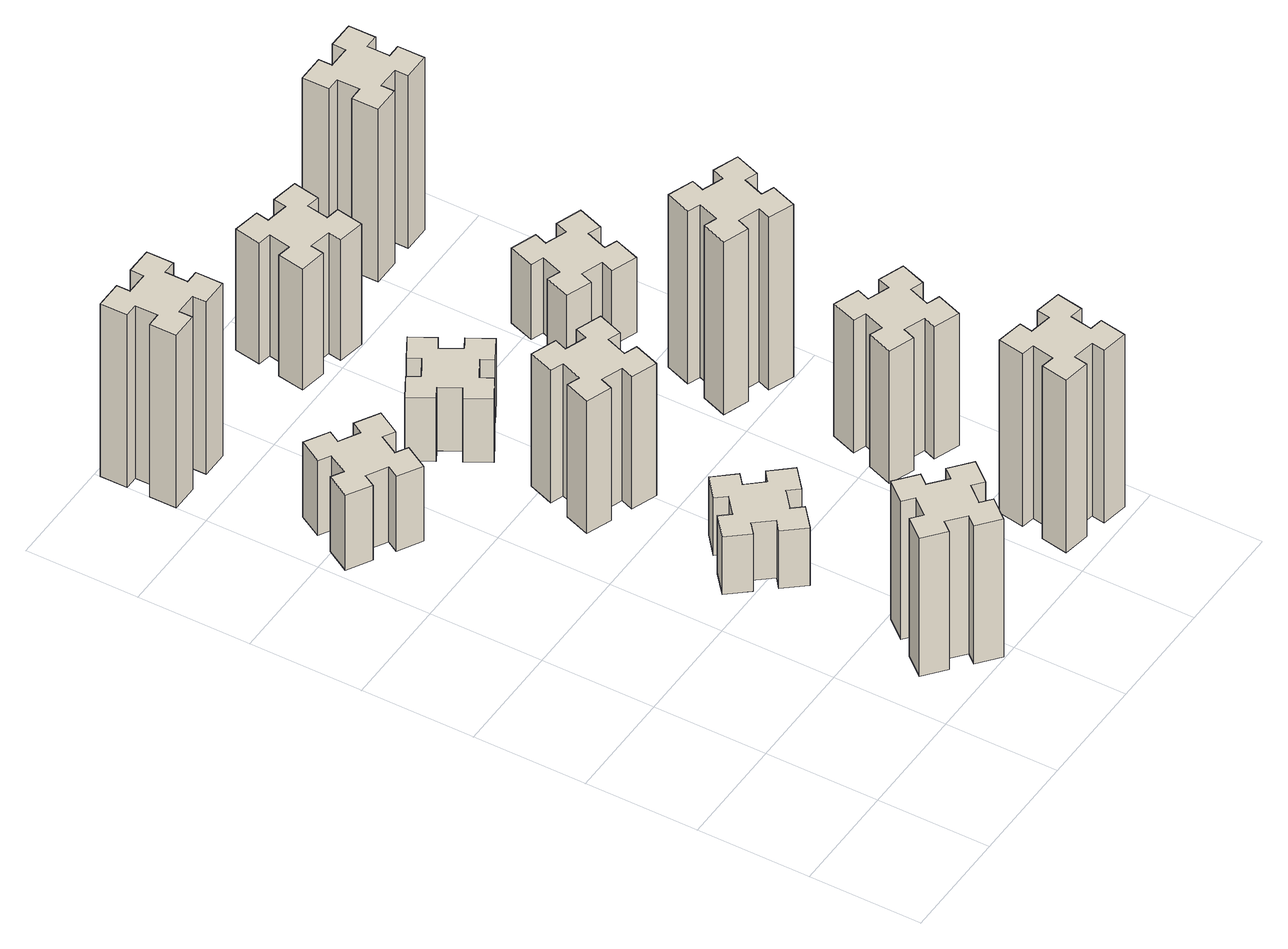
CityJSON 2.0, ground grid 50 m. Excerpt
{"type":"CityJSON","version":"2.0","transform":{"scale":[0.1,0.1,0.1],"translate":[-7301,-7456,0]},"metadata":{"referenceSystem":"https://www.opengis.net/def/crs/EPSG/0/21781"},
"CityObjects":{
"building1":{"type":"Building","attributes":{"class":"1000","function":"1000","usage":"1000","yearOfConstruction":2016,"roofType":"1000","measuredHeight":72,"storeysAboveGround":30,"storeysBelowGround":0},"geometry":[{"type":"Solid","lod":"1","boundaries":[[[[0,1,2,3,4,5,6,7,8,9,10,11,12,13,14,15,16,17,18,19]],[[17,16,20,21]],[[16,15,22,20]],[[15,14,23,22]],[[14,13,24,23]],[[13,12,25,24]],[[12,11,26,25]],[[11,10,27,26]],[[10,9,28,27]],[[9,8,29,28]],[[8,7,30,29]],[[7,6,31,30]],[[6,5,32,31]],[[5,4,33,32]],[[4,3,34,33]],[[3,2,35,34]],[[2,1,36,35]],[[1,0,37,36]],[[0,19,38,37]],[[19,18,39,38]],[[18,17,21,39]],[[24,25,26,27,28,29,30,31,32,33,34,35,36,37,38,39,21,20,22,23]]]]}]},
"building2":{"type":"Building","attributes":{"class":"1000","function":"1000","usage":"1000","yearOfConstruction":2016,"roofType":"1000","measuredHeight":39,"storeysAboveGround":30,"storeysBelowGround":0},"geometry":[{"type":"Solid","lod":"1","boundaries":[[[[40,41,42,43,44,45,46,47,48,49,50,51,52,53,54,55,56,57,58,59]],[[57,56,60,61]],[[56,55,62,60]],[[55,54,63,62]],[[54,53,64,63]],[[53,52,65,64]],[[52,51,66,65]],[[51,50,67,66]],[[50,49,68,67]],[[49,48,69,68]],[[48,47,70,69]],[[47,46,71,70]],[[46,45,72,71]],[[45,44,73,72]],[[44,43,74,73]],[[43,42,75,74]],[[42,41,76,75]],[[41,40,77,76]],[[40,59,78,77]],[[59,58,79,78]],[[58,57,61,79]],[[64,65,66,67,68,69,70,71,72,73,74,75,76,77,78,79,61,60,62,63]]]]}]},
"building3":{"type":"Building","attributes":{"class":"1000","function":"1000","usage":"1000","yearOfConstruction":2016,"roofType":"1000","measuredHeight":90,"storeysAboveGround":30,"storeysBelowGround":0},"geometry":[{"type":"Solid","lod":"1","boundaries":[[[[80,81,82,83,84,85,86,87,88,89,90,91,92,93,94,95,96,97,98,99]],[[97,96,100,101]],[[96,95,102,100]],[[95,94,103,102]],[[94,93,104,103]],[[93,92,105,104]],[[92,91,106,105]],[[91,90,107,106]],[[90,89,108,107]],[[89,88,109,108]],[[88,87,110,109]],[[87,86,111,110]],[[86,85,112,111]],[[85,84,113,112]],[[84,83,114,113]],[[83,82,115,114]],[[82,81,116,115]],[[81,80,117,116]],[[80,99,118,117]],[[99,98,119,118]],[[98,97,101,119]],[[104,105,106,107,108,109,110,111,112,113,114,115,116,117,118,119,101,100,102,103]]]]}]},
"building4":{"type":"Building","attributes":{"class":"1000","function":"1000","usage":"1000","yearOfConstruction":2016,"roofType":"1000","measuredHeight":30,"storeysAboveGround":30,"storeysBelowGround":0},"geometry":[{"type":"Solid","lod":"1","boundaries":[[[[120,121,122,123,124,125,126,127,128,129,130,131,132,133,134,135,136,137,138,139]],[[137,136,140,141]],[[136,135,142,140]],[[135,134,143,142]],[[134,133,144,143]],[[133,132,145,144]],[[132,131,146,145]],[[131,130,147,146]],[[130,129,148,147]],[[129,128,149,148]],[[128,127,150,149]],[[127,126,151,150]],[[126,125,152,151]],[[125,124,153,152]],[[124,123,154,153]],[[123,122,155,154]],[[122,121,156,155]],[[121,120,157,156]],[[120,139,158,157]],[[139,138,159,158]],[[138,137,141,159]],[[144,145,146,147,148,149,150,151,152,153,154,155,156,157,158,159,141,140,142,143]]]]}]},
"building5":{"type":"Building","attributes":{"class":"1000","function":"1000","usage":"1000","yearOfConstruction":2016,"roofType":"1000","measuredHeight":69,"storeysAboveGround":30,"storeysBelowGround":0},"geometry":[{"type":"Solid","lod":"1","boundaries":[[[[160,161,162,163,164,165,166,167,168,169,170,171,172,173,174,175,176,177,178,179]],[[177,176,180,181]],[[176,175,182,180]],[[175,174,183,182]],[[174,173,184,183]],[[173,172,185,184]],[[172,171,186,185]],[[171,170,187,186]],[[170,169,188,187]],[[169,168,189,188]],[[168,167,190,189]],[[167,166,191,190]],[[166,165,192,191]],[[165,164,193,192]],[[164,163,194,193]],[[163,162,195,194]],[[162,161,196,195]],[[161,160,197,196]],[[160,179,198,197]],[[179,178,199,198]],[[178,177,181,199]],[[184,185,186,187,188,189,190,191,192,193,194,195,196,197,198,199,181,180,182,183]]]]}]},
"building6":{"type":"Building","attributes":{"class":"1000","function":"1000","usage":"1000","yearOfConstruction":2016,"roofType":"1000","measuredHeight":33,"storeysAboveGround":30,"storeysBelowGround":0},"geometry":[{"type":"Solid","lod":"1","boundaries":[[[[200,201,202,203,204,205,206,207,208,209,210,211,212,213,214,215,216,217,218,219]],[[217,216,220,221]],[[216,215,222,220]],[[215,214,223,222]],[[214,213,224,223]],[[213,212,225,224]],[[212,211,226,225]],[[211,210,227,226]],[[210,209,228,227]],[[209,208,229,228]],[[208,207,230,229]],[[207,206,231,230]],[[206,205,232,231]],[[205,204,233,232]],[[204,203,234,233]],[[203,202,235,234]],[[202,201,236,235]],[[201,200,237,236]],[[200,219,238,237]],[[219,218,239,238]],[[218,217,221,239]],[[224,225,226,227,228,229,230,231,232,233,234,235,236,237,238,239,221,220,222,223]]]]}]},
"building7":{"type":"Building","attributes":{"class":"1000","function":"1000","usage":"1000","yearOfConstruction":2016,"roofType":"1000","measuredHeight":90,"storeysAboveGround":30,"storeysBelowGround":0},"geometry":[{"type":"Solid","lod":"1","boundaries":[[[[240,241,242,243,244,245,246,247,248,249,250,251,252,253,254,255,256,257,258,259]],[[257,256,260,261]],[[256,255,262,260]],[[255,254,263,262]],[[254,253,264,263]],[[253,252,265,264]],[[252,251,266,265]],[[251,250,267,266]],[[250,249,268,267]],[[249,248,269,268]],[[248,247,270,269]],[[247,246,271,270]],[[246,245,272,271]],[[245,244,273,272]],[[244,243,274,273]],[[243,242,275,274]],[[242,241,276,275]],[[241,240,277,276]],[[240,259,278,277]],[[259,258,279,278]],[[258,257,261,279]],[[264,265,266,267,268,269,270,271,272,273,274,275,276,277,278,279,261,260,262,263]]]]}]},
"building8":{"type":"Building","attributes":{"class":"1000","function":"1000","usage":"1000","yearOfConstruction":2016,"roofType":"1000","measuredHeight":63,"storeysAboveGround":30,"storeysBelowGround":0},"geometry":[{"type":"Solid","lod":"1","boundaries":[[[[280,281,282,283,284,285,286,287,288,289,290,291,292,293,294,295,296,297,298,299]],[[297,296,300,301]],[[296,295,302,300]],[[295,294,303,302]],[[294,293,304,303]],[[293,292,305,304]],[[292,291,306,305]],[[291,290,307,306]],[[290,289,308,307]],[[289,288,309,308]],[[288,287,310,309]],[[287,286,311,310]],[[286,285,312,311]],[[285,284,313,312]],[[284,283,314,313]],[[283,282,315,314]],[[282,281,316,315]],[[281,280,317,316]],[[280,299,318,317]],[[299,298,319,318]],[[298,297,301,319]],[[304,305,306,307,308,309,310,311,312,313,314,315,316,317,318,319,301,300,302,303]]]]}]},
"building9":{"type":"Building","attributes":{"class":"1000","function":"1000","usage":"1000","yearOfConstruction":2016,"roofType":"1000","measuredHeight":69,"storeysAboveGround":30,"storeysBelowGround":0},"geometry":[{"type":"Solid","lod":"1","boundaries":[[[[320,321,322,323,324,325,326,327,328,329,330,331,332,333,334,335,336,337,338,339]],[[337,336,340,341]],[[336,335,342,340]],[[335,334,343,342]],[[334,333,344,343]],[[333,332,345,344]],[[332,331,346,345]],[[331,330,347,346]],[[330,329,348,347]],[[329,328,349,348]],[[328,327,350,349]],[[327,326,351,350]],[[326,325,352,351]],[[325,324,353,352]],[[324,323,354,353]],[[323,322,355,354]],[[322,321,356,355]],[[321,320,357,356]],[[320,339,358,357]],[[339,338,359,358]],[[338,337,341,359]],[[344,345,346,347,348,349,350,351,352,353,354,355,356,357,358,359,341,340,342,343]]]]}]},
"building10":{"type":"Building","attributes":{"class":"1000","function":"1000","usage":"1000","yearOfConstruction":2016,"roofType":"1000","measuredHeight":90,"storeysAboveGround":30,"storeysBelowGround":0},"geometry":[{"type":"Solid","lod":"1","boundaries":[[[[360,361,362,363,364,365,366,367,368,369,370,371,372,373,374,375,376,377,378,379]],[[377,376,380,381]],[[376,375,382,380]],[[375,374,383,382]],[[374,373,384,383]],[[373,372,385,384]],[[372,371,386,385]],[[371,370,387,386]],[[370,369,388,387]],[[369,368,389,388]],[[368,367,390,389]],[[367,366,391,390]],[[366,365,392,391]],[[365,364,393,392]],[[364,363,394,393]],[[363,362,395,394]],[[362,361,396,395]],[[361,360,397,396]],[[360,379,398,397]],[[379,378,399,398]],[[378,377,381,399]],[[384,385,386,387,388,389,390,391,392,393,394,395,396,397,398,399,381,380,382,383]]]]}]},
"building11":{"type":"Building","attributes":{"class":"1000","function":"1000","usage":"1000","yearOfConstruction":2016,"roofType":"1000","measuredHeight":39,"storeysAboveGround":30,"storeysBelowGround":0},"geometry":[{"type":"Solid","lod":"1","boundaries":[[[[400,401,402,403,404,405,406,407,408,409,410,411,412,413,414,415,416,417,418,419]],[[417,416,420,421]],[[416,415,422,420]],[[415,414,423,422]],[[414,413,424,423]],[[413,412,425,424]],[[412,411,426,425]],[[411,410,427,426]],[[410,409,428,427]],[[409,408,429,428]],[[408,407,430,429]],[[407,406,431,430]],[[406,405,432,431]],[[405,404,433,432]],[[404,403,434,433]],[[403,402,435,434]],[[402,401,436,435]],[[401,400,437,436]],[[400,419,438,437]],[[419,418,439,438]],[[418,417,421,439]],[[424,425,426,427,428,429,430,431,432,433,434,435,436,437,438,439,421,420,422,423]]]]}]},
"building12":{"type":"Building","attributes":{"class":"1000","function":"1000","usage":"1000","yearOfConstruction":2016,"roofType":"1000","measuredHeight":90,"storeysAboveGround":30,"storeysBelowGround":0},"geometry":[{"type":"Solid","lod":"1","boundaries":[[[[440,441,442,443,444,445,446,447,448,449,450,451,452,453,454,455,456,457,458,459]],[[457,456,460,461]],[[456,455,462,460]],[[455,454,463,462]],[[454,453,464,463]],[[453,452,465,464]],[[452,451,466,465]],[[451,450,467,466]],[[450,449,468,467]],[[449,448,469,468]],[[448,447,470,469]],[[447,446,471,470]],[[446,445,472,471]],[[445,444,473,472]],[[444,443,474,473]],[[443,442,475,474]],[[442,441,476,475]],[[441,440,477,476]],[[440,459,478,477]],[[459,458,479,478]],[[458,457,461,479]],[[464,465,466,467,468,469,470,471,472,473,474,475,476,477,478,479,461,460,462,463]]]]}]}
},
"vertices":[
[806,193,0],[883,129,0],[844,83,0],[936,6,0],[1013,98,0],[967,136,0],[1032,213,0],[1078,174,0],[1155,266,0],[1063,343,0],[1024,297,0],[948,362,0],[986,408,0],[894,485,0],[817,393,0],[863,354,0],[799,278,0],[753,316,0],[676,224,0],[768,147,0],[799,278,720],[753,316,720],[863,354,720],[817,393,720],[894,485,720],[986,408,720],[948,362,720],[1024,297,720],[1063,343,720],[1155,266,720],[1078,174,720],[1032,213,720],[967,136,720],[1013,98,720],[936,6,720],[844,83,720],[883,129,720],[806,193,720],[768,147,720],[676,224,720],
[346,2367,0],[396,2454,0],[448,2424,0],[508,2528,0],[404,2588,0],[374,2536,0],[287,2586,0],[317,2638,0],[213,2698,0],[153,2594,0],[205,2564,0],[155,2477,0],[103,2507,0],[43,2403,0],[147,2343,0],[177,2395,0],[264,2345,0],[234,2293,0],[338,2233,0],[398,2337,0],[264,2345,390],[234,2293,390],[177,2395,390],[147,2343,390],[43,2403,390],[103,2507,390],[155,2477,390],[205,2564,390],[153,2594,390],[213,2698,390],[317,2638,390],[287,2586,390],[374,2536,390],[404,2588,390],[508,2528,390],[448,2424,390],[396,2454,390],[346,2367,390],[398,2337,390],[338,2233,390],
[285,3255,0],[285,3355,0],[345,3355,0],[345,3475,0],[225,3475,0],[225,3415,0],[125,3415,0],[125,3475,0],[5,3475,0],[5,3355,0],[65,3355,0],[65,3255,0],[5,3255,0],[5,3135,0],[125,3135,0],[125,3195,0],[225,3195,0],[225,3135,0],[345,3135,0],[345,3255,0],[225,3195,900],[225,3135,900],[125,3195,900],[125,3135,900],[5,3135,900],[5,3255,900],[65,3255,900],[65,3355,900],[5,3355,900],[5,3475,900],[125,3475,900],[125,3415,900],[225,3415,900],[225,3475,900],[345,3475,900],[345,3355,900],[285,3355,900],[285,3255,900],[345,3255,900],[345,3135,900],
[948,969,0],[1024,1033,0],[1063,987,0],[1155,1064,0],[1078,1156,0],[1032,1118,0],[967,1194,0],[1013,1233,0],[936,1325,0],[844,1248,0],[883,1202,0],[806,1137,0],[768,1183,0],[676,1106,0],[753,1014,0],[799,1053,0],[863,976,0],[817,938,0],[894,846,0],[986,923,0],[863,976,300],[817,938,300],[799,1053,300],[753,1014,300],[676,1106,300],[768,1183,300],[806,1137,300],[883,1202,300],[844,1248,300],[936,1325,300],[1013,1233,300],[967,1194,300],[1032,1118,300],[1078,1156,300],[1155,1064,300],[1063,987,300],[1024,1033,300],[948,969,300],[986,923,300],[894,846,300],
[1002,1741,0],[1036,1835,0],[1092,1814,0],[1133,1927,0],[1020,1968,0],[1000,1912,0],[906,1946,0],[927,2002,0],[814,2043,0],[773,1930,0],[829,1910,0],[795,1816,0],[739,1837,0],[697,1724,0],[810,1683,0],[831,1739,0],[925,1705,0],[904,1649,0],[1017,1607,0],[1058,1720,0],[925,1705,690],[904,1649,690],[831,1739,690],[810,1683,690],[697,1724,690],[739,1837,690],[795,1816,690],[829,1910,690],[773,1930,690],[814,2043,690],[927,2002,690],[906,1946,690],[1000,1912,690],[1020,1968,690],[1133,1927,690],[1092,1814,690],[1036,1835,690],[1002,1741,690],[1058,1720,690],[1017,1607,690],
[795,2454,0],[845,2367,0],[793,2337,0],[853,2233,0],[957,2293,0],[927,2345,0],[1014,2395,0],[1044,2343,0],[1148,2403,0],[1088,2507,0],[1036,2477,0],[986,2564,0],[1038,2594,0],[978,2698,0],[874,2638,0],[904,2586,0],[817,2536,0],[787,2588,0],[683,2528,0],[743,2424,0],[817,2536,330],[787,2588,330],[904,2586,330],[874,2638,330],[978,2698,330],[1038,2594,330],[986,2564,330],[1036,2477,330],[1088,2507,330],[1148,2403,330],[1044,2343,330],[1014,2395,330],[927,2345,330],[957,2293,330],[853,2233,330],[793,2337,330],[845,2367,330],[795,2454,330],[743,2424,330],[683,2528,330],
[1824,345,0],[1725,362,0],[1736,421,0],[1617,442,0],[1597,324,0],[1656,314,0],[1638,215,0],[1579,226,0],[1558,107,0],[1677,87,0],[1687,146,0],[1785,128,0],[1775,69,0],[1893,48,0],[1914,167,0],[1855,177,0],[1872,275,0],[1931,265,0],[1952,383,0],[1834,404,0],[1872,275,900],[1931,265,900],[1855,177,900],[1914,167,900],[1893,48,900],[1775,69,900],[1785,128,900],[1687,146,900],[1677,87,900],[1558,107,900],[1579,226,900],[1638,215,900],[1656,314,900],[1597,324,900],[1617,442,900],[1736,421,900],[1725,362,900],[1824,345,900],[1834,404,900],[1952,383,900],
[916,3274,0],[898,3175,0],[839,3186,0],[818,3067,0],[937,3047,0],[947,3106,0],[1045,3088,0],[1035,3029,0],[1153,3008,0],[1174,3127,0],[1115,3137,0],[1132,3235,0],[1191,3225,0],[1212,3343,0],[1094,3364,0],[1084,3305,0],[985,3322,0],[996,3381,0],[877,3402,0],[857,3284,0],[985,3322,630],[996,3381,630],[1084,3305,630],[1094,3364,630],[1212,3343,630],[1191,3225,630],[1132,3235,630],[1115,3137,630],[1174,3127,630],[1153,3008,630],[1035,3029,630],[1045,3088,630],[947,3106,630],[937,3047,630],[818,3067,630],[839,3186,630],[898,3175,630],[916,3274,630],[857,3284,630],[877,3402,630],
[1671,899,0],[1765,865,0],[1744,809,0],[1857,767,0],[1898,880,0],[1842,901,0],[1876,995,0],[1932,974,0],[1973,1087,0],[1860,1128,0],[1840,1072,0],[1746,1106,0],[1767,1162,0],[1654,1203,0],[1613,1090,0],[1669,1070,0],[1635,976,0],[1579,997,0],[1537,884,0],[1650,843,0],[1635,976,690],[1579,997,690],[1669,1070,690],[1613,1090,690],[1654,1203,690],[1767,1162,690],[1746,1106,690],[1840,1072,690],[1860,1128,690],[1973,1087,690],[1932,974,690],[1876,995,690],[1842,901,690],[1898,880,690],[1857,767,690],[1744,809,690],[1765,865,690],[1671,899,690],[1650,843,690],[1537,884,690],
[1840,1812,0],[1746,1846,0],[1767,1902,0],[1654,1943,0],[1613,1830,0],[1669,1810,0],[1635,1716,0],[1579,1737,0],[1537,1624,0],[1650,1583,0],[1671,1639,0],[1765,1605,0],[1744,1549,0],[1857,1507,0],[1898,1620,0],[1842,1641,0],[1876,1735,0],[1932,1714,0],[1973,1827,0],[1860,1868,0],[1876,1735,900],[1932,1714,900],[1842,1641,900],[1898,1620,900],[1857,1507,900],[1744,1549,900],[1765,1605,900],[1671,1639,900],[1650,1583,900],[1537,1624,900],[1579,1737,900],[1635,1716,900],[1669,1810,900],[1613,1830,900],[1654,1943,900],[1767,1902,900],[1746,1846,900],[1840,1812,900],[1860,1868,900],[1973,1827,900],
[1740,2452,0],[1646,2486,0],[1667,2542,0],[1554,2583,0],[1513,2470,0],[1569,2450,0],[1535,2356,0],[1479,2377,0],[1437,2264,0],[1550,2223,0],[1571,2279,0],[1665,2245,0],[1644,2189,0],[1757,2147,0],[1798,2260,0],[1742,2281,0],[1776,2375,0],[1832,2354,0],[1873,2467,0],[1760,2508,0],[1776,2375,390],[1832,2354,390],[1742,2281,390],[1798,2260,390],[1757,2147,390],[1644,2189,390],[1665,2245,390],[1571,2279,390],[1550,2223,390],[1437,2264,390],[1479,2377,390],[1535,2356,390],[1569,2450,390],[1513,2470,390],[1554,2583,390],[1667,2542,390],[1646,2486,390],[1740,2452,390],[1760,2508,390],[1873,2467,390],
[1605,3195,0],[1705,3195,0],[1705,3135,0],[1825,3135,0],[1825,3255,0],[1765,3255,0],[1765,3355,0],[1825,3355,0],[1825,3475,0],[1705,3475,0],[1705,3415,0],[1605,3415,0],[1605,3475,0],[1485,3475,0],[1485,3355,0],[1545,3355,0],[1545,3255,0],[1485,3255,0],[1485,3135,0],[1605,3135,0],[1545,3255,900],[1485,3255,900],[1545,3355,900],[1485,3355,900],[1485,3475,900],[1605,3475,900],[1605,3415,900],[1705,3415,900],[1705,3475,900],[1825,3475,900],[1825,3355,900],[1765,3355,900],[1765,3255,900],[1825,3255,900],[1825,3135,900],[1705,3135,900],[1705,3195,900],[1605,3195,900],[1605,3135,900],[1485,3135,900]
]}
